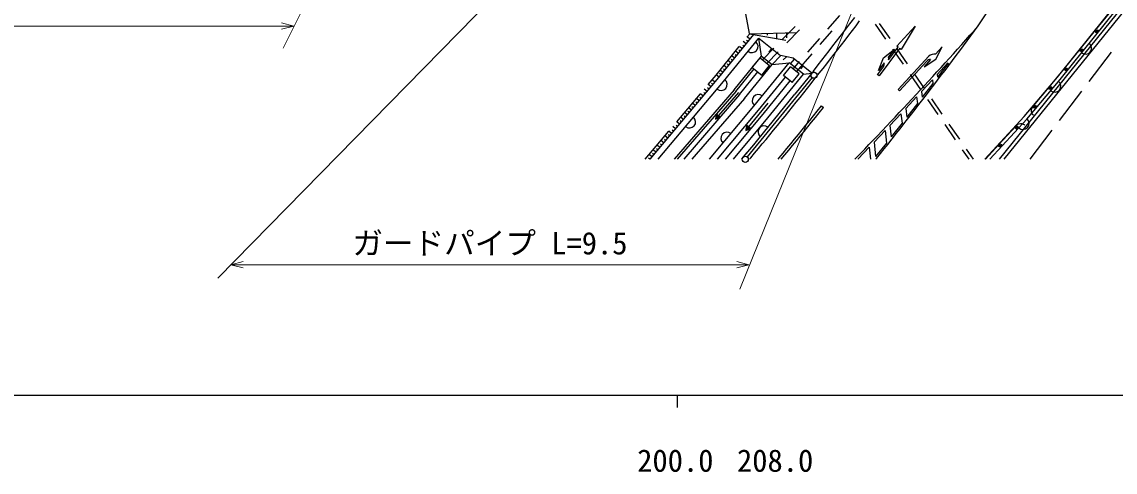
# Model space of a CAD drawing. Units: millimetres, scale not verified. Extents: x 40000 to 680000, y 20000 to 380000.
# Drawn here: x 214447 to 303784, y 198715 to 235550 of the extents above; entities that cross this region are included whole.
import ezdxf
from ezdxf.enums import TextEntityAlignment as Align

# ---------------------------------------------------------------- set-up
doc = ezdxf.new("R2010")
doc.units = ezdxf.units.MM
doc.header["$LTSCALE"] = 1000
for name, color, linetype, lineweight in [('M-BGD', 7, 'Continuous', 25), ('M-STR-HTXT', 7, 'Continuous', 13), ('M-STR-STRC', 7, 'Continuous', 25), ('M-TTL-BAND', 7, 'Continuous', 25)]:
    doc.layers.add(name, color=color, linetype=linetype, lineweight=lineweight)
doc.styles.add('ＭＳ ゴシック', font='')
doc.styles.get('ＭＳ ゴシック').set_extended_font_data('MS Gothic')

msp = doc.modelspace()

# ---------------------------------------------------------------- linework, layer by layer
at = {"layer": 'M-BGD'}
for p, q in [((292529, 235136), (308447, 258907)), ((294322, 224306), (314444, 249218)), ((294708, 224306), (314646, 248990)), ((299064, 231022), (304677, 238028)), ((299064, 231022), (304677, 238028)), ((299064, 231022), (304677, 238028)), ((299064, 231022), (304677, 238028)), ((273916, 234584), (273370, 237534)), ((280306, 234948), (281292, 236078)), ((282218, 235521), (282515, 235911)), ((302183, 234858), (303419, 236406)), ((302183, 234858), (303419, 236406)), ((276585, 234103), (277628, 235181)), ((281623, 234742), (281921, 235131)), ((281921, 235131), (282218, 235521)), ((282313, 234841), (282610, 235230)), ((282610, 235230), (282907, 235620)), ((284178, 235368), (285031, 234134)), ((284512, 235411), (285365, 234177)), ((271404, 231002), (274258, 234516)), ((271790, 230684), (274657, 234214)), ((273695, 234300), (273921, 234578)), ((273943, 234128), (273710, 234317)), ((273912, 234576), (276868, 234064)), ((273921, 234578), (277764, 234667)), ((274887, 232753), (274657, 234214)), ((274657, 234214), (276445, 232792)), ((275385, 234455), (275381, 234612)), ((276150, 234181), (276140, 234629)), ((276946, 233829), (277989, 234907)), ((276968, 234251), (276958, 234648)), ((277154, 234015), (277777, 234676)), ((278662, 233064), (279648, 234194)), ((279678, 233696), (280664, 234826)), ((281026, 233966), (281325, 234354)), ((281325, 234354), (281623, 234742)), ((281418, 233675), (281717, 234063)), ((281717, 234063), (282015, 234452)), ((282015, 234452), (282313, 234841)), ((300919, 233302), (302183, 234858)), ((300919, 233302), (302183, 234858)), ((271174, 231194), (273065, 233523)), ((273155, 233158), (273038, 233253)), ((273312, 233352), (273079, 233541)), ((273470, 233546), (273353, 233641)), ((273628, 233740), (273395, 233929)), ((273785, 233934), (273669, 234029)), ((274969, 232432), (275890, 233384)), ((275514, 233078), (275729, 233362)), ((280125, 232804), (280426, 233191)), ((280426, 233191), (280726, 233578)), ((280726, 233578), (281026, 233966)), ((280818, 232900), (281118, 233288)), ((281118, 233288), (281418, 233675)), ((285599, 233311), (286453, 232078)), ((285934, 233355), (286787, 232121)), ((299649, 231744), (300919, 233302)), ((299649, 231744), (300919, 233302)), ((272367, 232188), (272134, 232377)), ((272524, 232382), (272408, 232476)), ((272682, 232576), (272449, 232765)), ((272640, 229986), (274887, 232753)), ((272840, 232770), (272723, 232864)), ((272997, 232964), (272764, 233153)), ((274137, 231816), (274768, 232593)), ((274768, 232593), (275550, 231970)), ((274887, 232753), (275748, 232068)), ((275323, 232151), (276251, 233110)), ((275748, 232068), (276446, 232781)), ((277469, 232586), (276445, 232792)), ((276931, 232694), (276647, 232448)), ((277259, 232103), (277577, 232500)), ((277465, 231693), (278004, 232311)), ((278996, 231365), (277469, 232586)), ((277739, 231474), (279020, 232943)), ((279515, 232028), (279817, 232414)), ((279824, 232418), (280125, 232804)), ((280216, 232127), (280517, 232514)), ((280517, 232514), (280818, 232900)), ((300621, 232104), (300841, 232376)), ((300621, 232104), (300841, 232376)), ((301668, 230675), (303483, 233063)), ((271736, 231411), (271503, 231600)), ((271894, 231605), (271778, 231700)), ((272052, 231799), (271819, 231989)), ((272209, 231994), (272093, 232088)), ((272794, 229858), (274287, 231697)), ((273100, 229601), (274600, 231448)), ((273484, 229280), (275748, 232068)), ((274137, 231816), (274920, 231194)), ((274257, 228646), (277146, 232204)), ((274920, 231194), (275550, 231970)), ((275748, 232068), (277146, 232204)), ((276691, 231159), (277250, 231865)), ((278318, 231267), (277146, 232204)), ((277953, 231302), (277250, 231865)), ((279126, 231528), (277623, 229637)), ((278111, 231702), (278292, 231928)), ((279126, 231527), (279522, 232032)), ((279611, 231356), (279914, 231742)), ((279914, 231742), (280216, 232127)), ((298384, 230211), (299649, 231744)), ((298384, 230211), (299649, 231744)), ((265777, 224306), (271404, 231002)), ((266430, 224306), (271790, 230684)), ((270532, 230431), (271174, 231194)), ((270922, 230428), (270807, 230525)), ((271083, 230620), (270853, 230813)), ((271421, 231023), (271188, 231212)), ((271579, 231217), (271462, 231312)), ((279028, 230986), (273714, 224499)), ((274643, 228328), (276843, 231038)), ((275029, 228010), (277234, 230725)), ((275415, 227693), (278318, 231267)), ((277394, 230597), (276691, 231159)), ((277394, 230597), (277953, 231302)), ((278318, 231267), (278996, 231365)), ((278647, 230136), (278951, 230520)), ((278951, 230520), (279255, 230904)), ((279255, 230904), (279308, 230971)), ((279308, 230971), (279611, 231356)), ((287021, 231255), (287875, 230021)), ((287356, 231299), (288209, 230065)), ((296342, 227797), (299064, 231022)), ((296342, 227797), (299064, 231022)), ((296342, 227797), (299064, 231022)), ((296342, 227797), (299064, 231022)), ((299364, 230548), (299584, 230820)), ((299364, 230548), (299584, 230820)), ((272640, 229986), (267744, 224306)), ((267959, 227368), (269889, 229665)), ((272794, 229858), (268008, 224306)), ((273100, 229601), (268536, 224306)), ((270118, 229471), (269888, 229664)), ((270279, 229663), (270164, 229759)), ((270439, 229854), (270210, 230047)), ((270600, 230045), (270485, 230142)), ((270761, 230237), (270531, 230430)), ((273007, 229775), (271369, 227886)), ((274587, 225907), (277620, 229642)), ((278036, 229369), (278342, 229752)), ((278342, 229752), (278647, 230136)), ((297125, 228685), (298384, 230211)), ((297125, 228685), (298384, 230211)), ((299247, 227490), (301063, 229879)), ((273484, 229280), (269196, 224306)), ((269474, 228706), (269245, 228899)), ((269635, 228897), (269520, 228994)), ((269796, 229088), (269566, 229281)), ((269957, 229280), (269842, 229376)), ((275392, 228905), (273828, 226955)), ((277423, 228604), (277730, 228987)), ((277730, 228987), (278036, 229369)), ((288443, 229199), (289296, 227965)), ((288778, 229242), (289631, 228009)), ((268670, 227749), (268555, 227845)), ((268831, 227940), (268601, 228133)), ((268992, 228131), (268877, 228228)), ((269153, 228323), (268923, 228516)), ((269314, 228514), (269199, 228611)), ((270639, 224306), (274257, 228646)), ((271228, 228008), (271124, 227602)), ((271369, 227886), (271124, 227602)), ((271360, 227894), (271131, 227629)), ((271350, 227902), (271138, 227656)), ((271341, 227910), (271144, 227683)), ((271379, 227877), (271150, 227613)), ((271332, 227918), (271151, 227711)), ((271322, 227927), (271158, 227738)), ((271313, 227935), (271165, 227765)), ((271303, 227943), (271172, 227792)), ((271388, 227869), (271175, 227624)), ((271294, 227951), (271179, 227819)), ((271284, 227959), (271186, 227846)), ((271275, 227967), (271193, 227873)), ((271265, 227976), (271200, 227900)), ((271398, 227861), (271201, 227634)), ((271256, 227984), (271207, 227927)), ((271247, 227992), (271214, 227954)), ((271237, 228000), (271221, 227981)), ((271407, 227853), (271227, 227645)), ((271511, 227763), (271228, 228008)), ((271417, 227845), (271253, 227656)), ((271426, 227836), (271279, 227666)), ((271290, 224306), (274643, 228328)), ((271435, 227828), (271304, 227677)), ((271445, 227820), (271330, 227688)), ((271454, 227812), (271356, 227699)), ((271451, 227980), (271369, 227886)), ((271941, 224306), (275029, 228010)), ((276499, 227459), (276808, 227841)), ((276808, 227841), (277116, 228222)), ((277116, 228222), (277423, 228604)), ((278826, 227476), (279135, 227861)), ((279134, 227861), (279443, 228246)), ((279291, 227736), (279599, 228121)), ((279442, 228246), (279790, 228682)), ((279599, 228121), (279947, 228557)), ((279790, 228682), (279947, 228557)), ((296947, 228313), (296965, 228428)), ((296947, 228313), (296965, 228428)), ((296961, 228172), (296947, 228313)), ((296961, 228172), (296947, 228313)), ((297000, 228062), (296961, 228172)), ((297000, 228062), (296961, 228172)), ((296965, 228428), (297023, 228561)), ((296965, 228428), (297023, 228561)), ((297067, 227955), (297000, 228062)), ((297067, 227955), (297000, 228062)), ((297023, 228561), (297125, 228685)), ((297023, 228561), (297125, 228685)), ((297129, 227904), (297067, 227955)), ((297129, 227904), (297067, 227955)), ((267866, 226792), (267636, 226985)), ((268027, 226983), (267912, 227080)), ((268188, 227174), (267958, 227367)), ((268349, 227366), (268234, 227462)), ((268509, 227557), (268280, 227750)), ((271124, 227602), (271511, 227763)), ((271464, 227804), (271382, 227709)), ((271473, 227796), (271408, 227720)), ((271483, 227787), (271434, 227731)), ((271492, 227779), (271459, 227741)), ((271502, 227771), (271485, 227752)), ((272592, 224306), (275415, 227693)), ((273682, 227072), (273594, 226662)), ((273828, 226955), (273594, 226662)), ((273819, 226963), (273600, 226690)), ((273809, 226970), (273606, 226717)), ((273799, 226978), (273611, 226744)), ((273789, 226986), (273617, 226772)), ((273838, 226947), (273619, 226674)), ((273780, 226994), (273623, 226799)), ((273770, 227002), (273629, 226826)), ((273760, 227010), (273635, 226854)), ((273750, 227017), (273641, 226881)), ((273848, 226939), (273645, 226686)), ((273741, 227025), (273647, 226908)), ((273731, 227033), (273653, 226936)), ((273721, 227041), (273659, 226963)), ((273711, 227049), (273664, 226990)), ((273702, 227057), (273670, 227017)), ((273858, 226931), (273670, 226697)), ((273692, 227064), (273676, 227045)), ((273975, 226838), (273682, 227072)), ((273867, 226924), (273695, 226709)), ((273877, 226916), (273721, 226721)), ((273907, 227052), (273828, 226955)), ((275880, 226698), (276190, 227079)), ((276190, 227079), (276499, 227459)), ((278207, 226709), (278517, 227093)), ((278363, 226583), (278673, 226967)), ((278517, 227092), (278826, 227477)), ((278673, 226967), (278982, 227351)), ((278982, 227351), (279291, 227736)), ((289865, 227143), (290718, 225909)), ((290200, 227186), (291053, 225952)), ((293134, 224306), (296342, 227797)), ((293134, 224306), (296342, 227797)), ((293134, 224306), (296342, 227797)), ((293134, 224306), (296342, 227797)), ((294284, 225511), (295632, 226993)), ((294284, 225511), (295632, 226993)), ((295632, 226993), (295739, 227111)), ((295632, 226993), (295739, 227111)), ((295739, 227111), (295821, 227172)), ((295739, 227111), (295821, 227172)), ((295821, 227172), (295947, 227220)), ((295821, 227172), (295947, 227220)), ((295947, 227220), (296045, 227239)), ((295947, 227220), (296045, 227239)), ((296045, 227239), (296144, 227230)), ((296045, 227239), (296144, 227230)), ((296144, 227230), (296273, 227194)), ((296144, 227230), (296273, 227194)), ((296273, 227194), (296361, 227141)), ((296273, 227194), (296361, 227141)), ((296361, 227141), (296405, 227101)), ((296361, 227141), (296405, 227101)), ((265386, 224306), (267316, 226603)), ((267223, 226026), (266993, 226219)), ((267384, 226218), (267269, 226314)), ((267544, 226409), (267315, 226602)), ((267705, 226600), (267590, 226697)), ((273594, 226662), (273975, 226838)), ((273887, 226908), (273746, 226732)), ((273897, 226900), (273771, 226744)), ((273906, 226892), (273797, 226756)), ((273916, 226884), (273822, 226767)), ((273926, 226877), (273848, 226779)), ((273936, 226869), (273873, 226791)), ((273945, 226861), (273898, 226803)), ((273955, 226853), (273924, 226814)), ((273965, 226845), (273949, 226826)), ((274249, 225498), (274691, 226035)), ((275259, 225938), (275569, 226318)), ((275569, 226318), (275880, 226698)), ((277586, 225943), (277897, 226326)), ((277741, 225817), (278052, 226200)), ((277897, 226326), (278207, 226709)), ((278052, 226200), (278363, 226583)), ((290521, 226650), (290547, 226684)), ((296827, 224306), (298642, 226694)), ((266419, 225069), (266304, 225166)), ((266579, 225261), (266350, 225453)), ((266740, 225452), (266625, 225548)), ((266901, 225643), (266671, 225836)), ((267062, 225835), (266947, 225931)), ((273937, 225120), (274249, 225499)), ((274322, 224802), (274635, 225180)), ((274635, 225180), (274947, 225559)), ((274947, 225559), (275259, 225938)), ((276650, 224797), (276963, 225179)), ((276963, 225178), (277275, 225561)), ((277118, 225052), (277430, 225434)), ((277275, 225560), (277586, 225943)), ((277430, 225434), (277741, 225817)), ((291622, 225130), (292191, 224306)), ((293180, 224306), (294284, 225511)), ((293180, 224306), (294284, 225511)), ((265772, 224306), (265660, 224400)), ((265936, 224495), (265706, 224688)), ((266097, 224686), (265982, 224783)), ((266258, 224878), (266028, 225071)), ((273261, 224306), (273311, 224366)), ((273311, 224366), (273693, 224825)), ((273624, 224742), (273937, 225121)), ((273911, 224306), (274009, 224424)), ((274009, 224424), (274322, 224802)), ((276247, 224306), (276337, 224416)), ((276337, 224416), (276650, 224797)), ((276506, 224306), (276805, 224670)), ((276805, 224670), (277118, 225052)), ((291287, 225086), (291827, 224306))]:
    msp.add_line(p, q, dxfattribs=at)
msp.add_lwpolyline([(293541, 224306), (296567, 227599), (299296, 230831), (304914, 237843), (313357, 248905), (317020, 253796), (319512, 257226)], dxfattribs=at)
for centre, radius in [((302287, 234776), 125), ((302287, 234776), 125), ((302287, 234776), 75), ((302287, 234776), 75), ((302287, 234776), 25), ((302287, 234776), 25), ((301032, 233231), 125), ((301032, 233231), 125), ((301032, 233231), 75), ((301032, 233231), 75), ((301032, 233231), 25), ((301032, 233231), 25), ((279187, 231180), 250), ((299762, 231673), 125), ((299762, 231673), 125), ((299762, 231673), 75), ((299762, 231673), 75), ((299762, 231673), 25), ((299762, 231673), 25), ((298495, 230137), 125), ((298495, 230137), 125), ((298495, 230137), 75), ((298495, 230137), 75), ((298495, 230137), 25), ((298495, 230137), 25), ((297221, 228605), 125), ((297221, 228605), 125), ((297221, 228605), 75), ((297221, 228605), 75), ((297221, 228605), 25), ((297221, 228605), 25), ((295735, 226910), 125), ((295735, 226910), 125), ((295735, 226910), 75), ((295735, 226910), 75), ((295735, 226910), 25), ((295735, 226910), 25), ((294391, 225432), 125), ((294391, 225432), 125), ((294391, 225432), 75), ((294391, 225432), 75), ((294391, 225432), 25), ((294391, 225432), 25), ((273556, 224306), 250)]:
    msp.add_circle(centre, radius, dxfattribs=at)
for centre, start, end in [((274103, 233532), 230.92184, 50.92184), ((301358, 233405), 231.29829, 51.29829), ((271577, 230431), 229.95961, 49.95961), ((298843, 230295), 229.82786, 49.82786), ((274625, 229099), 50.92184, 230.92184), ((269004, 227368), 229.95961, 49.95961), ((275099, 226537), 50.92184, 230.92184), ((296247, 227251), 227.41883, 47.41883), ((272069, 226022), 50.18094, 230.18094)]:
    msp.add_arc(centre, 500, start, end, dxfattribs=at)
at = {"layer": 'M-STR-HTXT'}
for p, q in [((289935, 275280), (230462, 214588)), ((296980, 272842), (273120, 213681)), ((247110, 255886), (235794, 233409)), ((175409, 235205), (236674, 235205)), ((236674, 235205), (235674, 235468)), ((236674, 235205), (235674, 234942)), ((231530, 215678), (232530, 215941)), ((231530, 215678), (273861, 215678)), ((231530, 215678), (232530, 215415)), ((273861, 215678), (272861, 215941)), ((273861, 215678), (272861, 215415))]:
    msp.add_line(p, q, dxfattribs=at)
at = {"layer": 'M-STR-STRC'}
for p, q in [((285935, 233560), (287433, 235187)), ((287433, 235187), (286295, 233291)), ((292253, 234824), (292529, 235136)), ((292283, 234802), (292529, 235136)), ((291247, 233696), (291583, 234071)), ((291583, 234071), (291918, 234448)), ((291687, 233994), (291985, 234398)), ((291918, 234448), (292253, 234824)), ((291985, 234398), (292283, 234802)), ((286175, 233381), (284498, 231139)), ((284856, 232619), (285755, 233320)), ((285276, 232430), (286055, 233471)), ((285755, 233320), (285276, 232680)), ((286055, 233471), (285935, 233560)), ((286295, 233291), (286175, 233381)), ((289651, 233500), (289111, 232910)), ((289131, 232486), (289651, 233500)), ((290574, 232946), (290911, 233320)), ((290788, 232786), (291088, 233188)), ((290911, 233320), (291247, 233696)), ((291088, 233188), (291388, 233591)), ((291388, 233591), (291687, 233994)), ((284437, 231559), (284856, 232619)), ((288553, 232742), (286058, 230010)), ((286169, 229909), (288394, 232346)), ((288167, 231876), (289131, 232486)), ((288707, 232466), (288167, 231876)), ((289899, 232198), (290236, 232572)), ((290185, 231983), (290487, 232384)), ((290236, 232572), (290574, 232946)), ((290487, 232384), (290788, 232786)), ((284378, 231229), (284857, 231869)), ((284916, 232199), (284437, 231559)), ((288882, 231081), (289221, 231453)), ((289221, 231453), (289560, 231825)), ((290121, 232201), (289243, 231235)), ((290127, 232155), (289272, 231023)), ((289560, 231825), (289899, 232198)), ((289580, 231181), (289883, 231582)), ((289883, 231582), (290185, 231983)), ((290121, 232201), (290127, 232155)), ((284438, 231184), (284378, 231229)), ((284498, 231139), (284438, 231184)), ((288847, 230802), (287963, 229841)), ((288885, 230514), (288023, 229387)), ((288201, 230340), (288542, 230710)), ((288542, 230710), (288882, 231081)), ((288847, 230802), (288885, 230514)), ((288973, 230382), (289277, 230781)), ((289243, 231235), (289272, 231023)), ((289277, 230781), (289580, 231181)), ((286058, 230010), (286114, 229959)), ((286114, 229959), (286169, 229909)), ((287177, 229231), (287519, 229600)), ((287519, 229600), (287860, 229970)), ((287860, 229970), (288201, 230340)), ((287963, 229841), (288023, 229387)), ((288363, 229584), (288668, 229983)), ((288668, 229983), (288973, 230382)), ((286491, 228495), (286834, 228863)), ((287565, 229411), (286677, 228456)), ((287633, 228881), (286763, 227759)), ((286834, 228863), (287177, 229231)), ((287444, 228391), (287751, 228788)), ((287565, 229411), (287633, 228881)), ((287751, 228788), (288057, 229186)), ((288057, 229186), (288363, 229584)), ((286276, 228028), (285383, 227079)), ((285803, 227761), (286147, 228128)), ((286147, 228128), (286491, 228495)), ((286276, 228028), (286371, 227255)), ((286677, 228456), (286763, 227759)), ((286828, 227598), (287136, 227994)), ((287136, 227994), (287444, 228391)), ((284768, 226665), (285113, 227030)), ((285113, 227030), (285458, 227395)), ((285383, 227079), (285494, 226139)), ((285458, 227395), (285803, 227761)), ((286371, 227255), (285494, 226139)), ((286210, 226807), (286519, 227202)), ((286519, 227202), (286828, 227598)), ((284014, 225874), (284361, 226238)), ((284980, 226653), (284083, 225710)), ((284361, 226238), (284707, 226602)), ((284707, 226602), (284768, 226665)), ((284980, 226653), (285098, 225638)), ((285589, 226017), (285900, 226412)), ((285900, 226412), (286210, 226807)), ((283678, 225287), (282775, 224350)), ((282971, 224787), (283319, 225149)), ((283319, 225149), (283667, 225511)), ((283667, 225511), (284014, 225874)), ((283678, 225287), (283785, 224306)), ((284083, 225710), (284215, 224527)), ((285098, 225638), (284215, 224527)), ((284599, 224769), (284912, 225161)), ((284912, 225161), (285224, 225555)), ((285224, 225555), (285535, 225949)), ((285535, 225949), (285589, 226017)), ((282507, 224306), (282622, 224425)), ((282622, 224425), (282971, 224787)), ((282775, 224350), (282780, 224306)), ((284230, 224306), (284286, 224376)), ((284286, 224376), (284599, 224769))]:
    msp.add_line(p, q, dxfattribs=at)
for centre, radius, start, end in [((284284, 232554), 1000, 352.8853, 7.24681), ((288719, 231967), 500, 91.44646, 130.64143), ((289106, 231910), 1000, 89.69461, 123.59587), ((284423, 232118), 500, 330.16372, 9.35869)]:
    msp.add_arc(centre, radius, start, end, dxfattribs=at)
at = {"layer": 'M-TTL-BAND'}
for p, q in [((40000, 205000), (579000, 205000)), ((268000, 205000), (268000, 204000))]:
    msp.add_line(p, q, dxfattribs=at)

# ---------------------------------------------------------------- texts
at = {"layer": 'M-STR-HTXT', "style": 'ＭＳ ゴシック'}
msp.add_text('ガードパイプ L=9.5', height=1833, dxfattribs=at).set_placement((252696, 215978), align=Align.BOTTOM_CENTER)
at = {"layer": 'M-TTL-BAND', "style": 'ＭＳ ゴシック'}
for s, p in [('200.0', (267844, 198195)), ('208.0', (276000, 198195))]:
    msp.add_text(s, height=1833, dxfattribs=at).set_placement(p, align=Align.BOTTOM_CENTER)

doc.saveas('drawing.dxf')
